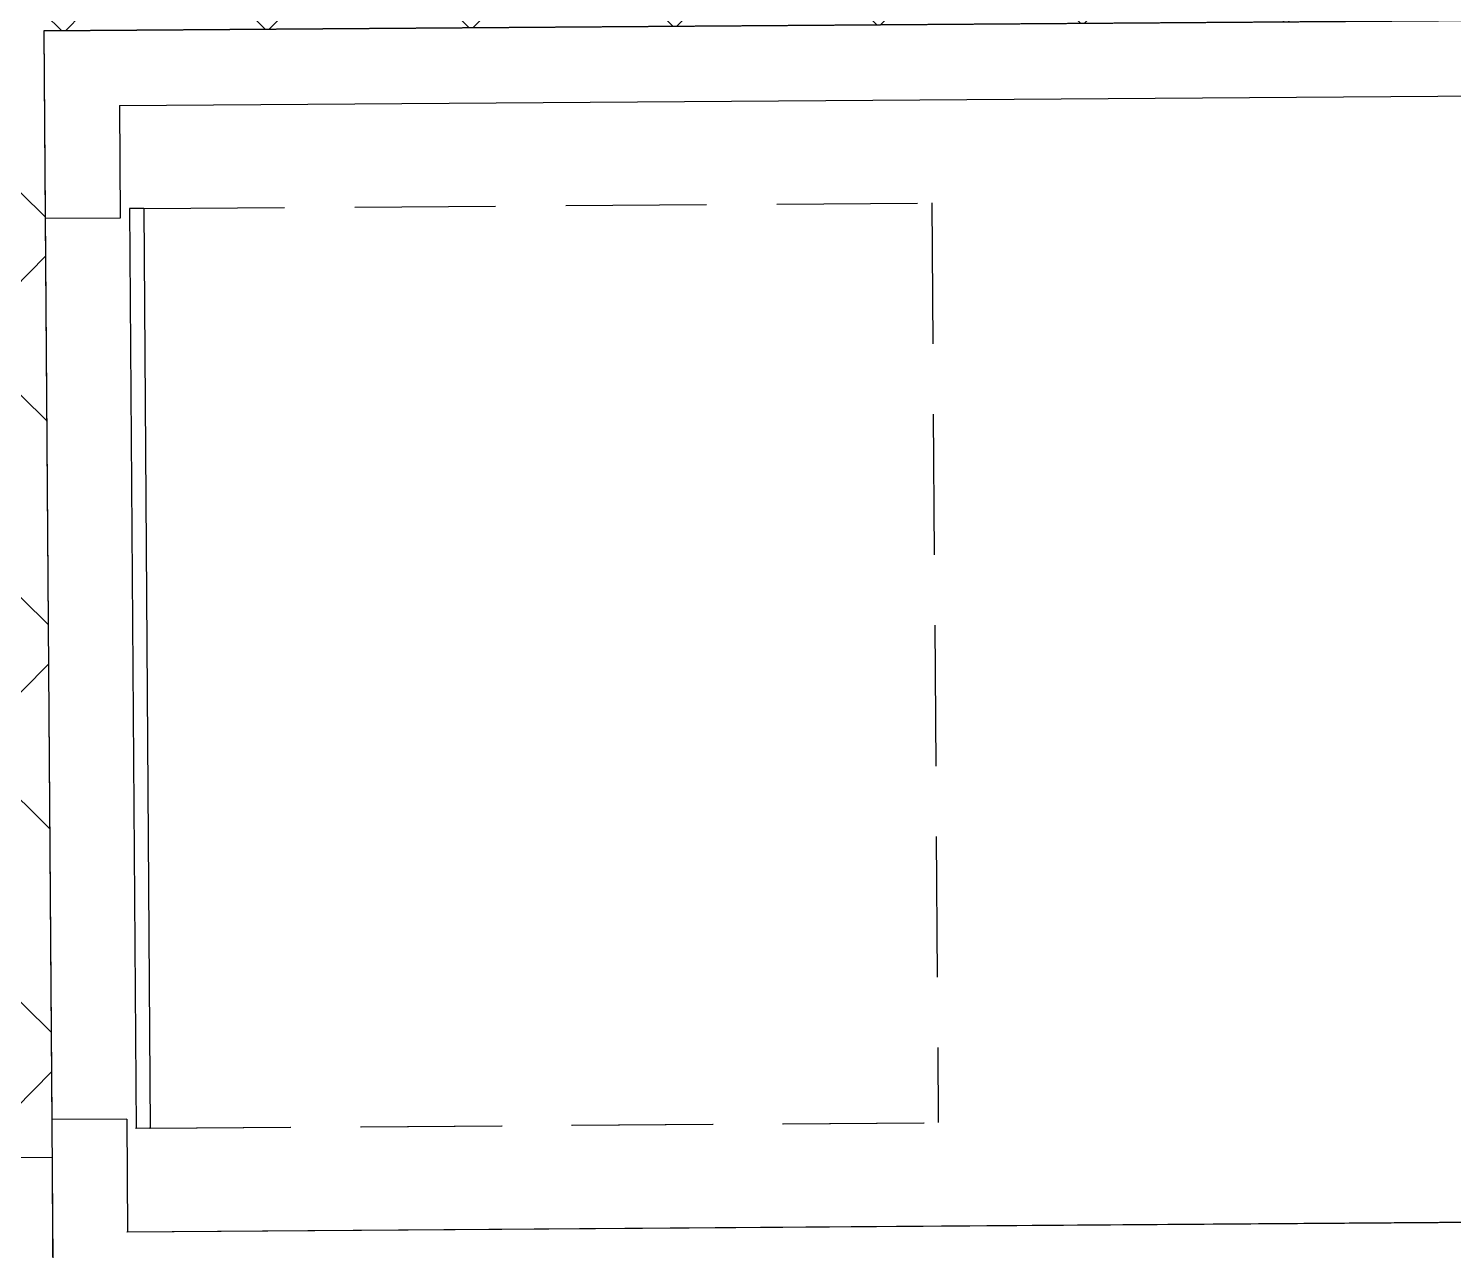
# Model space of a CAD drawing. Header units: feet. Extents: x 919634 to 928945, y 707022 to 708026.
# Drawn here: x 921008.49 to 921021.15, y 707470.1 to 707480.95 of the extents above; entities that cross this region are included whole.
import ezdxf

# ---------------------------------------------------------------- set-up
doc = ezdxf.new("R2010")
doc.units = ezdxf.units.FT
doc.header["$LTSCALE"] = 20
doc.header["$MEASUREMENT"] = 0
doc.linetypes.add('Site Plan$0$HIDDEN2', pattern=[0.1875, 0.125, -0.0625])
for name, color, linetype in [('-u-site-xref', 7, 'Continuous'), ('Site Plan$0$-u-site-bldg_interior', 252, 'Continuous'), ('Site Plan$0$SP-BLDG-ROOF ABOVE', 4, 'Site Plan$0$HIDDEN2'), ('Site Plan$0$SP-LOT PAVERS', 254, 'Continuous')]:
    doc.layers.add(name, color=color, linetype=linetype)
doc.layers.add('Site Plan$0$SP-SIDEWALK', color=2, linetype='Continuous', lineweight=25)
doc.layers.add('SP-BUILDING-FOOTPRINT', color=1, linetype='Continuous', lineweight=25)
doc.layers.get('-u-site-xref').off()

# ---------------------------------------------------------------- blocks, each defined once
blk = doc.blocks.new('Site Plan')
at = {"layer": 'Site Plan$0$SP-LOT PAVERS'}
h = blk.add_hatch(dxfattribs=at)
h.set_pattern_fill('AR-HBONE', color=256, scale=0.32, angle=-89.58178215075662)
h.set_pattern_definition([(315.4182178492434, (0, 0), (1.810145136983853, 0.01321298806884015), [3.84, -1.28]), (45.41821784924338, (0.9116790626081567, -0.8984660745381309), (1.810145136983853, 0.01321298806884), [3.84, -1.28])])
h.paths.add_polyline_path([(921008.6064665938, 707489.9292559138), (920988.6070212227, 707489.7863343712), (920988.7427855937, 707470.7822625514), (921008.7029248289, 707470.9296821789), (921008.6314654875, 707480.9292047544), (921028.8810500671, 707481.0739805634), (921028.8048250768, 707491.7403748712), (921023.4715270335, 707491.7021062471), (921023.5191666712, 707485.0357471061), (921008.6421967106, 707484.9294321828)])
at = {"layer": 'Site Plan$0$-u-site-bldg_interior'}
for p, q in [((921008.6314656042, 707480.9292047552, -4.494994332521515e-06), (921025.2742836674, 707481.0481389151, -4.494913558173348e-06)), ((921008.6314656042, 707480.9292047552, -4.494994332521515e-06), (921008.6433757589, 707479.2625806446, -4.49499433252152e-06)), ((921009.3028793103, 707480.2673191727, -4.49499109700033e-06), (921025.2790477291, 707480.3814892708, -4.494913558173351e-06)), ((921009.3028793103, 707480.2673191727, -4.49499109700033e-06), (921009.310025403, 707479.2673447065, -4.494991097000333e-06)), ((921009.5177579091, 707479.3521646813, -4.494990085899961e-06), (921009.3927611009, 707479.3512714198, -4.494990692560183e-06)), ((921009.3927611009, 707479.3512714198, -4.494990692560183e-06), (921009.4511208591, 707471.1848132779, -4.494990692560209e-06)), ((921009.5177579091, 707479.3521646813, -4.494990085899961e-06), (921009.5761176674, 707471.1857065397, -4.494990085899987e-06)), ((921009.310025403, 707479.2673447065, -4.494991097000333e-06), (921008.6433757589, 707479.2625806446, -4.49499433252152e-06)), ((921008.6433757589, 707479.2625806446, -4.49499433252152e-06), (921008.7005445015, 707471.2627849139, -4.494994332521546e-06)), ((921009.3671941457, 707471.2675489757, -4.494991097000358e-06), (921008.7005445015, 707471.2627849139, -4.494994332521546e-06)), ((921008.7005445015, 707471.2627849139, -4.494994332521546e-06), (921008.7076905945, 707470.2628104474, -4.494994332521548e-06)), ((921009.3671941457, 707471.2675489757, -4.494991097000358e-06), (921009.3743402386, 707470.2675745093, -4.49499109700036e-06)), ((921009.5686379139, 707471.1857103932, -4.494990122200276e-06), (921009.4436411057, 707471.1848171315, -4.494990728860499e-06)), ((921009.5761176674, 707471.1857065397, -4.494990085899987e-06), (921009.4511208591, 707471.1848132779, -4.494990692560209e-06)), ((921009.3668604852, 707470.2675783628, -4.494991133300651e-06), (921064.7455227966, 707470.6633295302, -4.494722354080863e-06)), ((921009.3743402386, 707470.2675745093, -4.49499109700036e-06), (921065.412272741, 707470.6680370028, -4.494719122178951e-06)), ((921008.7076905945, 707470.2628104474, -4.494994332521548e-06), (921008.7124551852, 707469.5960867906, -4.49499433252155e-06))]:
    blk.add_line(p, q, dxfattribs=at)
at = {"layer": 'Site Plan$0$SP-BLDG-ROOF ABOVE', "ltscale": 0.5}
for p, q in [((921009.5177579091, 707479.3521646813, -4.494990085899961e-06), (921016.5175791739, 707479.4021873312, -4.494956112927488e-06)), ((921009.5177579091, 707479.3521646814, -4.494990085899961e-06), (921016.5175791738, 707479.4021873312, -4.494956112927489e-06)), ((921016.5175791739, 707479.4021873312, -4.494956112927488e-06), (921016.5759389321, 707471.2357291894, -4.494956112927513e-06)), ((921016.5175791738, 707479.4021873312, -4.494956112927489e-06), (921016.575938932, 707471.2357291895, -4.494956112927513e-06)), ((921009.5686379139, 707471.1857103932, -4.494990122200276e-06), (921016.5684591786, 707471.2357330429, -4.494956149227804e-06)), ((921009.5686379138, 707471.1857103931, -4.494990122200277e-06), (921016.5684591787, 707471.2357330429, -4.494956149227804e-06)), ((921009.5761176674, 707471.1857065397, -4.494990085899987e-06), (921016.5759389321, 707471.2357291894, -4.494956112927513e-06)), ((921009.5761176675, 707471.1857065397, -4.494990085899986e-06), (921016.575938932, 707471.2357291895, -4.494956112927513e-06))]:
    blk.add_line(p, q, dxfattribs=at)
at = {"layer": 'Site Plan$0$SP-SIDEWALK'}
blk.add_line((920988.7427855937, 707470.7822625514, -4.495091203237444e-06), (921008.7029248289, 707470.9296821789, -4.494994332593422e-06), dxfattribs=at)

msp = doc.modelspace()

# ---------------------------------------------------------------- block references
at = {"layer": '-u-site-xref'}
msp.add_blockref('Site Plan', (0, 0), dxfattribs=at)

# ---------------------------------------------------------------- next in the draw order: linework, layer by layer
at = {"layer": 'SP-BUILDING-FOOTPRINT', "elevation": -4.494696469652872e-06}
msp.add_lwpolyline([(921020.8541092675, 707503.0169817066), (921020.9351918348, 707491.6839386269), (921028.8048255522, 707491.7403083511), (921028.8810505437, 707481.0739138641), (921008.6314654875, 707480.9292047544), (921008.7124550686, 707469.5960867897), (921021.0848359901, 707469.68450323), (921021.1556494451, 707459.0180702499), (921000.9115780996, 707458.8734005428), (921001.0687921395, 707436.8739626189), (921021.3182746177, 707437.0187273786), (921021.3944996052, 707426.352333442), (921009.0221192058, 707426.2638602491), (921009.1031087869, 707414.9307422863), (921029.3525917305, 707415.0754506652), (921029.4286389652, 707404.4090549125), (921021.5592831258, 707404.3529495555), (921021.640272177, 707393.0199057315)], dxfattribs=at)

doc.saveas('drawing.dxf')
